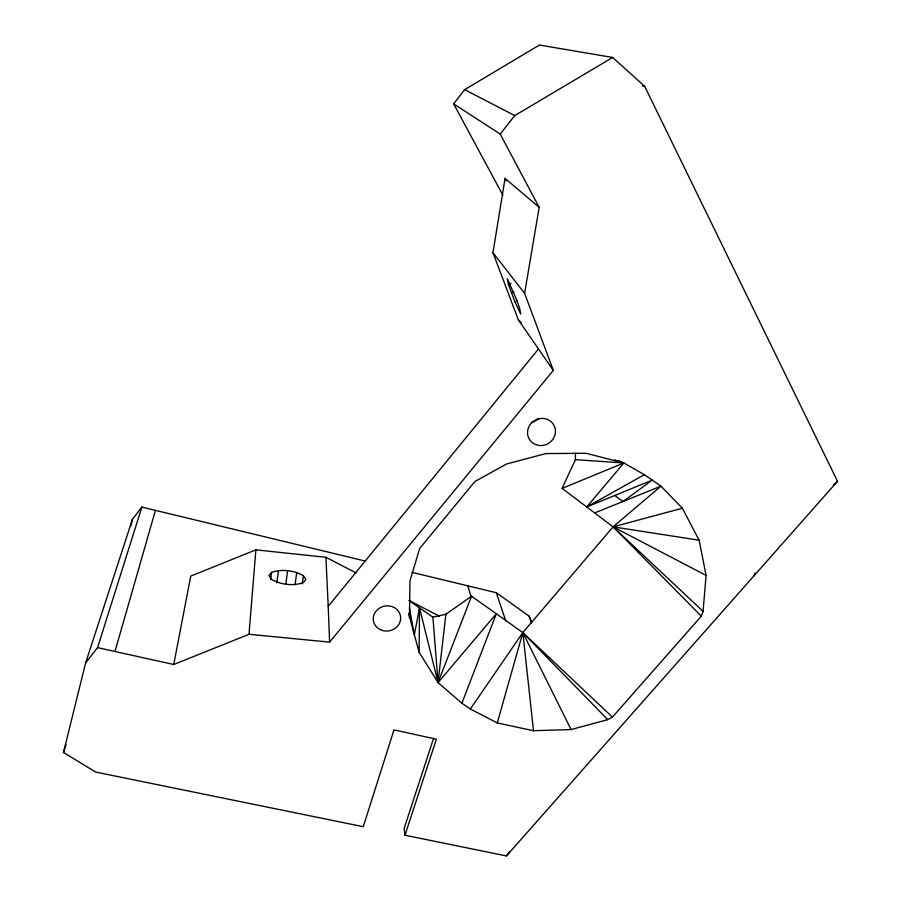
<?xml version="1.0" encoding="UTF-8"?>
<svg xmlns="http://www.w3.org/2000/svg" width="901" height="901" viewBox="0 0 901 901"><rect width="100%" height="100%" fill="white"/><g stroke="black" fill="none" stroke-linecap="round" stroke-linejoin="round"><path stroke-width="1.35" d="M408.615 613.446L419.123 652.268L438.044 682.586L461.886 703.242L470.333 708.997L497.262 722.94L533.493 730.711L571.099 729.562L607.747 719.64L612.421 717.117L701.316 616.16L703.073 611.374L613.074 526.848L562.1 488.376L575.401 459.656L575.435 453.147M419.123 652.268L419.506 607.826L438.044 682.586L496.316 613.772L522.828 632.603L612.421 717.117M409.459 617.545L409.978 580.74L419.686 548.472L474.895 481.506L506.565 463.97L545.916 453.586L586.022 453.271L623.875 462.968L644.339 474.692L660.962 486.146L682.361 508.232L699.12 540.206L706.091 575.39L703.073 611.374M502.927 195.28L453.642 103.885L464.657 89.638L539.44 45.05L612.669 57.461L644.688 86.372L837.513 481.292L506.452 855.95L404.977 835.216L436.399 739.18L393.974 729.9L363.261 826.701L95.776 772.089L63.487 752.504L85.629 662.877L97.567 647.65L173.735 664.499L249.003 634.281L255.884 549.847L325.925 557.291L355.85 572.811M471.55 596.225L438.044 682.586L445.871 614.257L471.55 596.225L496.316 613.772L461.886 703.242M270.739 579.219L271.595 572.349C281.99 568.824 293.861 570.31 303.378 575.649L305.867 579.354L303.412 582.575C292.938 586.303 280.842 584.738 271.257 579.264L268.937 575.525L271.595 572.349M276.889 582.868L278.432 570.558M285.842 584.242L287.588 570.603M295.111 584.738L296.699 572.462M302.308 583.859L303.378 575.649M553.327 370.401L518.312 319.776L492.948 252.685L505.067 178.409L539.17 207.331L524.619 293.332L553.327 370.401L329.62 642.131L249.003 634.281M419.506 607.826L414.314 634.991L409.414 607.893M173.735 664.499L190.742 576.099L255.884 549.847M130.769 525.981L132.447 519.269L141.874 507.083L365.569 561.143M497.262 722.94L522.828 632.603L613.074 526.848L660.962 486.146L594.649 512.939M114.968 651.558L155.422 510.394M754.272 575.48L755.015 572.89M97.567 647.65L141.874 507.083M63.487 752.504L66.032 744.474M85.629 662.877L132.447 519.269M433.539 738.392L404.132 828.47L404.977 835.216M470.333 708.997L522.828 632.603L607.747 719.64M506.452 855.95L509.786 851.456M539.17 207.331L500.224 134.069L514.73 115.576L612.669 57.461M329.62 642.131L328.201 606.339L538.505 348.957M614.797 495.471L622.929 501.575L652.234 480.132L586.731 506.97L623.875 462.968L562.1 488.376M833.414 484.997L837.513 481.292M586.731 506.97L644.339 474.692M508.434 284.502L507.353 278.668L516.791 300.168L519.776 308.581L520.699 314.044L515.034 302.015L508.434 284.502L511.025 283.455M511.385 292.791L513.964 291.744M515.034 302.015L517.613 300.968M682.361 508.232L613.074 526.848L701.316 616.16M408.998 600.494L432.897 617.162L445.871 614.257M575.401 459.656L622.49 462.877M699.12 540.206L613.074 526.848L706.091 575.39M642.514 85.854L644.688 86.372M411.971 572.349L496.338 592.734L529.157 616.205L531.624 622.67M614.719 459.882L622.568 462.528L618.739 460.76M464.657 89.638L514.73 115.576M409.459 600.64L439.384 616.171M453.642 103.885L500.224 134.069M518.312 319.776L521.229 322.806M492.948 252.685L524.619 293.332M505.067 178.409L506.396 180.887M571.099 729.562L522.828 632.603L533.493 730.711M529.157 616.205L531.613 622.76M496.338 592.734L505.652 620.676M467.912 585.864L470.998 596.586M432.897 617.162L438.044 682.586M325.925 557.291L328.201 606.339M538.415 418.582A13.425 12.772 -30.3 0 1 531.365 422.49M539.035 445.443A14.157 13.38 -29.7 0 0 554.622 426.747A14.157 13.38 -29.7 0 0 530.802 423.74A14.157 13.38 -29.7 0 0 539.035 445.443M381.574 630.204A13.74 12.569 -10.2 0 0 400.573 616.566A13.74 12.569 -10.2 0 0 378.747 608.614A13.74 12.569 -10.2 0 0 381.574 630.204"/></g></svg>
